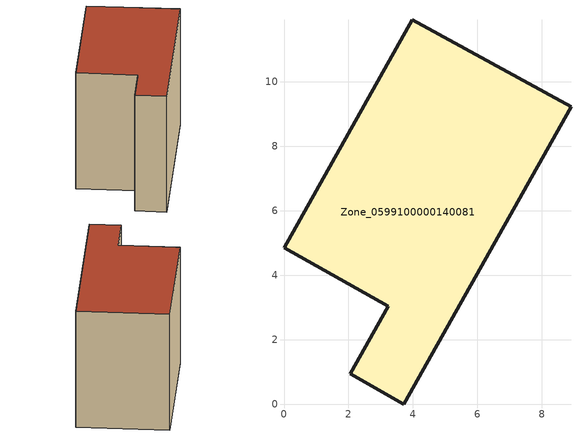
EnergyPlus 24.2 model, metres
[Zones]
Zone_0599100000140081
 floor ground (C_G): 3.24,3.03 0,4.85 3.98,11.92 8.9,9.22 3.71,0 2.06,0.93 z0
 wall outside (C_F): 0,4.85 3.24,3.03 2.06,0.93 3.71,0 8.9,9.22 3.98,11.92 0,4.85 z0:7.96
 roof outside (C_R): 3.71,0 8.9,9.22 3.98,11.92 0,4.85 3.24,3.03 2.06,0.93 z7.96
[BUILDING]
Pand.0599100000140081: North Axis=0; Terrain=City; Loads Convergence Tolerance Value=0.04; Temperature Convergence Tolerance Value=0.4; Solar Distribution=FullExterior; Maximum Number of Warmup Days=25; Minimum Number of Warmup Days=1
[Site:Location]
Rotterdam.The.Hague.AP_ZH_NLD Design_Conditions: Latitude=51.96; Longitude=4.45; Time Zone=1; Elevation=-4.5
[SITE:GROUNDTEMPERATURE:BUILDINGSURFACE]
18, 18, 18, 18, 18, 18, 18, 18, 18, 18, 18, 18
[MATERIAL] Thermal Absorptance=0.9; Solar Absorptance=0.7; Visible Absorptance=0.7
Name | Roughness | Thickness | Conductivity | Density | Specific Heat
G.TC.1975-1991 | MediumSmooth | 0.15 | 0.288461 | 540 | 1210
F.TC.1975-1991 | Rough | 0.3 | 0.230769 | 1920 | 840
R.TC.1975-1991 | MediumRough | 0.2 | 0.153846 | 1500 | 1000
[CONSTRUCTION]
C_G: G.TC.1975-1991
C_F: F.TC.1975-1991
C_R: R.TC.1975-1991
[ZONE]
Zone_0599100000140081: Type=1; Multiplier=1; Ceiling Height=Autocalculate; Volume=Autocalculate; Floor Area=autocalculate; Part of Total Floor Area=Yes
[ZONEINFILTRATION:DESIGNFLOWRATE]
Infil_Zone_0599100000140081: Zone or ZoneList or Space or SpaceList=Zone_0599100000140081; Schedule=AlwaysOn; Design Flow Rate Calculation Method=Flow/Area; Flow Rate per Floor Area=0.003; Constant Term Coefficient=1; Temperature Term Coefficient=0; Velocity Term Coefficient=0; Velocity Squared Term Coefficient=0
[HVACTEMPLATE:ZONE:IDEALLOADSAIRSYSTEM]
Zone_0599100000140081: Maximum Heating Supply Air Temperature=50; Minimum Cooling Supply Air Temperature=13; Maximum Heating Supply Air Humidity Ratio=0.0156; Minimum Cooling Supply Air Humidity Ratio=0.0077; Heating Limit=NoLimit; Cooling Limit=NoLimit; Dehumidification Control Type=ConstantSensibleHeatRatio; Cooling Sensible Heat Ratio=0.7; Dehumidification Setpoint=60; Humidification Control Type=None; Humidification Setpoint=30; Outdoor Air Method=None; Outdoor Air Flow Rate per Person=0.00944; Outdoor Air Flow Rate per Zone Floor Area=0; Outdoor Air Flow Rate per Zone=0; Demand Controlled Ventilation Type=None; Outdoor Air Economizer Type=NoEconomizer; Heat Recovery Type=None; Sensible Heat Recovery Effectiveness=0.7; Latent Heat Recovery Effectiveness=0.65
[ZONECONTROL:THERMOSTAT]
ThermostatControl_Zone_0599100000140081: Zone or ZoneList=Zone_0599100000140081; Control Type Schedule=DualSetpointControlType; Control 1=Thermostat_Zone_0599100000140081; Temperature Difference Between Cutout And Setpoint=0
[THERMOSTATSETPOINT:DUALSETPOINT]
Thermostat_Zone_0599100000140081: Heating Setpoint Temperature Schedule=HeatingSetpoint_Zone_0599100000140081; Cooling Setpoint Temperature Schedule=CoolingSetpoint_Zone_0599100000140081
[SCHEDULE:COMPACT]
HeatingSetpoint_Zone_0599100000140081: Through: 12/31, For: AllDays, Until: 24:00, 21
CoolingSetpoint_Zone_0599100000140081: Through: 12/31, For: AllDays, Until: 24:00, 24
DualSetpointControlType: Through: 12/31, For: AllDays, Until: 24:00, 4
AlwaysOn: Through: 12/31, For: AllDays, Until: 24:00, 1
